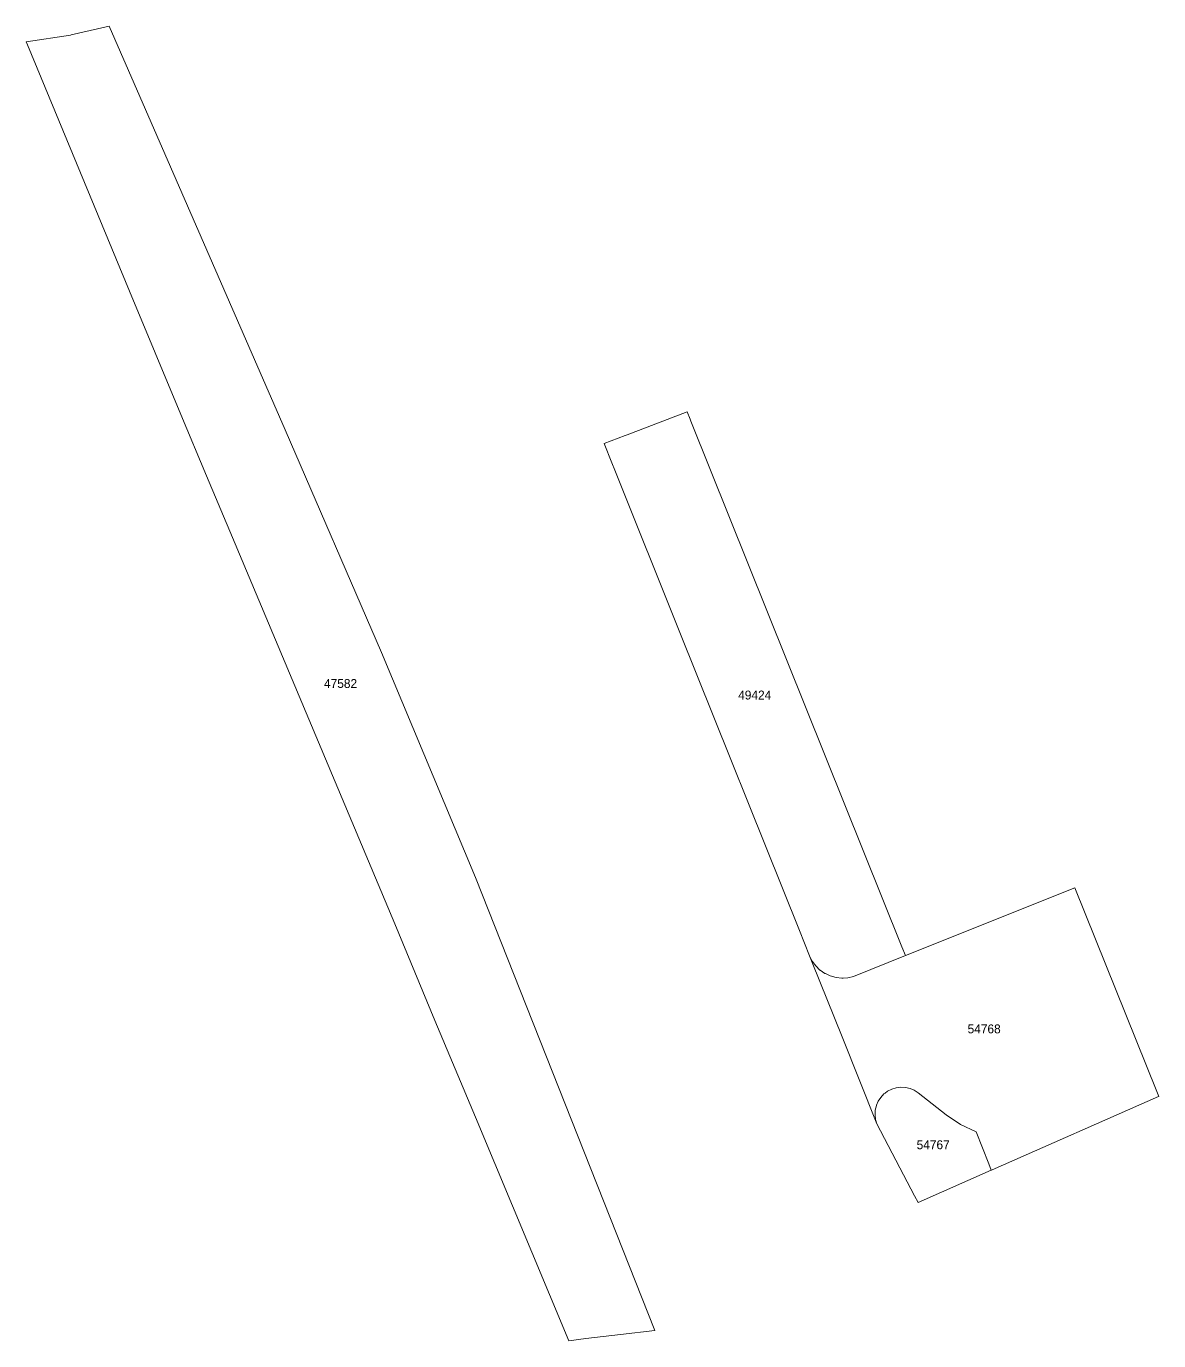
# Model space of a CAD drawing. Header units: metres. Extents: x 105313 to 106240, y 111784 to 118148.
# Drawn here: x 105774.7 to 105901.9, y 117703.2 to 117850.8 of the extents above; entities that cross this region are included whole.
import ezdxf
from ezdxf.enums import TextEntityAlignment as Align

# ---------------------------------------------------------------- set-up
doc = ezdxf.new("R2010")
doc.units = ezdxf.units.M
doc.layers.add('60-PREDIAL-COD', color=8, linetype='Continuous', lineweight=5)
doc.layers.add('60-PREDIAL-LOTE', color=42, linetype='CONTINUOUS', lineweight=13)

msp = doc.modelspace()

# ---------------------------------------------------------------- linework, layer by layer
at = {"layer": '60-PREDIAL-LOTE'}
for points in [[(105774.7298, 117849.0091), (105779.684, 117849.773), (105779.7887, 117849.7966), (105784.0404, 117850.7556), (105803.7943, 117805.441), (105814.6254, 117780.4532), (105825.1829, 117755.1676), (105845.323, 117704.324), (105841.453, 117703.8579), (105839.518, 117703.6249), (105837.583, 117703.3919), (105835.674, 117703.162), (105825.1647, 117728.2753), (105820.6154, 117739.1218), (105816.1046, 117749.9843), (105797.886, 117793.3605), (105794.9759, 117800.2628), (105792.0847, 117807.173), (105786.3349, 117821.0102), (105774.8638, 117848.6858), (105774.7298, 117849.0091)], [(105866.456, 117743.8807), (105866.337, 117743.8734), (105866.3337, 117743.8735), (105865.6738, 117743.9425), (105865.6688, 117743.9434), (105865.0314, 117744.1203), (105865.0248, 117744.1227), (105864.4735, 117744.3802), (105864.4272, 117744.4019), (105864.4194, 117744.4063), (105863.8778, 117744.7794), (105863.8695, 117744.7863), (105863.3983, 117745.2425), (105863.3901, 117745.252), (105863.002, 117745.7785), (105862.9944, 117745.7908), (105862.6993, 117746.3723), (105862.6931, 117746.3875), (105861.5554, 117749.2225), (105848.126, 117782.6891), (105840.8162, 117800.9054), (105840.4854, 117801.7301), (105839.6165, 117803.8956), (105841.9823, 117804.7953), (105842.2119, 117804.8826), (105848.9649, 117807.4507), (105849.2942, 117806.6301), (105849.3784, 117806.4203), (105873.0668, 117747.3894), (105873.4647, 117746.3979), (105867.652, 117744.0655), (105867.616, 117744.0571), (105867.0016, 117743.9145), (105866.456, 117743.8807)], [(105901.9121, 117730.595), (105901.8994, 117730.5894), (105883.2034, 117722.36), (105883.1244, 117722.3252), (105883.1121, 117722.3198), (105882.8337, 117723.0177), (105881.3927, 117726.6289), (105879.6469, 117727.4529), (105878.0434, 117728.528), (105874.902, 117730.9938), (105874.4641, 117731.2797), (105873.9832, 117731.4851), (105873.474, 117731.604), (105872.9518, 117731.6326), (105872.4326, 117731.5701), (105871.9323, 117731.4184), (105871.4657, 117731.1821), (105871.1877, 117730.9739), (105871.0473, 117730.8684), (105870.6898, 117730.4868), (105870.4039, 117730.0489), (105870.2211, 117729.621), (105870.1985, 117729.568), (105870.0797, 117729.0588), (105870.051, 117728.5367), (105870.1135, 117728.0174), (105870.265, 117727.5171), (105866.3468, 117737.2823), (105863.0009, 117745.6207), (105862.6993, 117746.3723), (105862.9944, 117745.7908), (105863.002, 117745.7785), (105863.3901, 117745.252), (105863.3983, 117745.2425), (105863.8695, 117744.7863), (105863.8778, 117744.7794), (105864.4194, 117744.4063), (105864.4272, 117744.4019), (105864.4735, 117744.3802), (105865.0248, 117744.1227), (105865.0314, 117744.1203), (105865.6688, 117743.9434), (105865.6738, 117743.9425), (105866.3337, 117743.8735), (105866.337, 117743.8734), (105866.456, 117743.8807), (105867.0016, 117743.9145), (105867.616, 117744.0571), (105867.652, 117744.0655), (105873.4647, 117746.3979), (105892.4919, 117754.0332), (105901.6958, 117731.1329), (105901.9121, 117730.595)], [(105882.8337, 117723.0177), (105883.1121, 117722.3198), (105874.8838, 117718.6979), (105874.4987, 117719.4332), (105873.2567, 117721.8047), (105870.265, 117727.5171), (105870.1135, 117728.0174), (105870.051, 117728.5367), (105870.0797, 117729.0588), (105870.1985, 117729.568), (105870.2211, 117729.621), (105870.4039, 117730.0489), (105870.6898, 117730.4868), (105871.0473, 117730.8684), (105871.1877, 117730.9739), (105871.4657, 117731.1821), (105871.9323, 117731.4184), (105872.4326, 117731.5701), (105872.9518, 117731.6326), (105873.474, 117731.604), (105873.9832, 117731.4851), (105874.4641, 117731.2797), (105874.902, 117730.9938), (105878.0434, 117728.528), (105879.6469, 117727.4529), (105881.3927, 117726.6289), (105882.8337, 117723.0177)]]:
    msp.add_lwpolyline(points, close=True, dxfattribs=at)

# ---------------------------------------------------------------- texts
at = {"layer": '60-PREDIAL-COD'}
for s, p in [('47582', (105810.0264, 117776.9588)), ('49424', (105856.5406, 117775.662)), ('54768', (105882.3057, 117738.1765)), ('54767', (105876.5816, 117725.1652))]:
    msp.add_text(s, height=1, dxfattribs=at).set_placement(p, align=Align.MIDDLE_CENTER)

doc.saveas('drawing.dxf')
